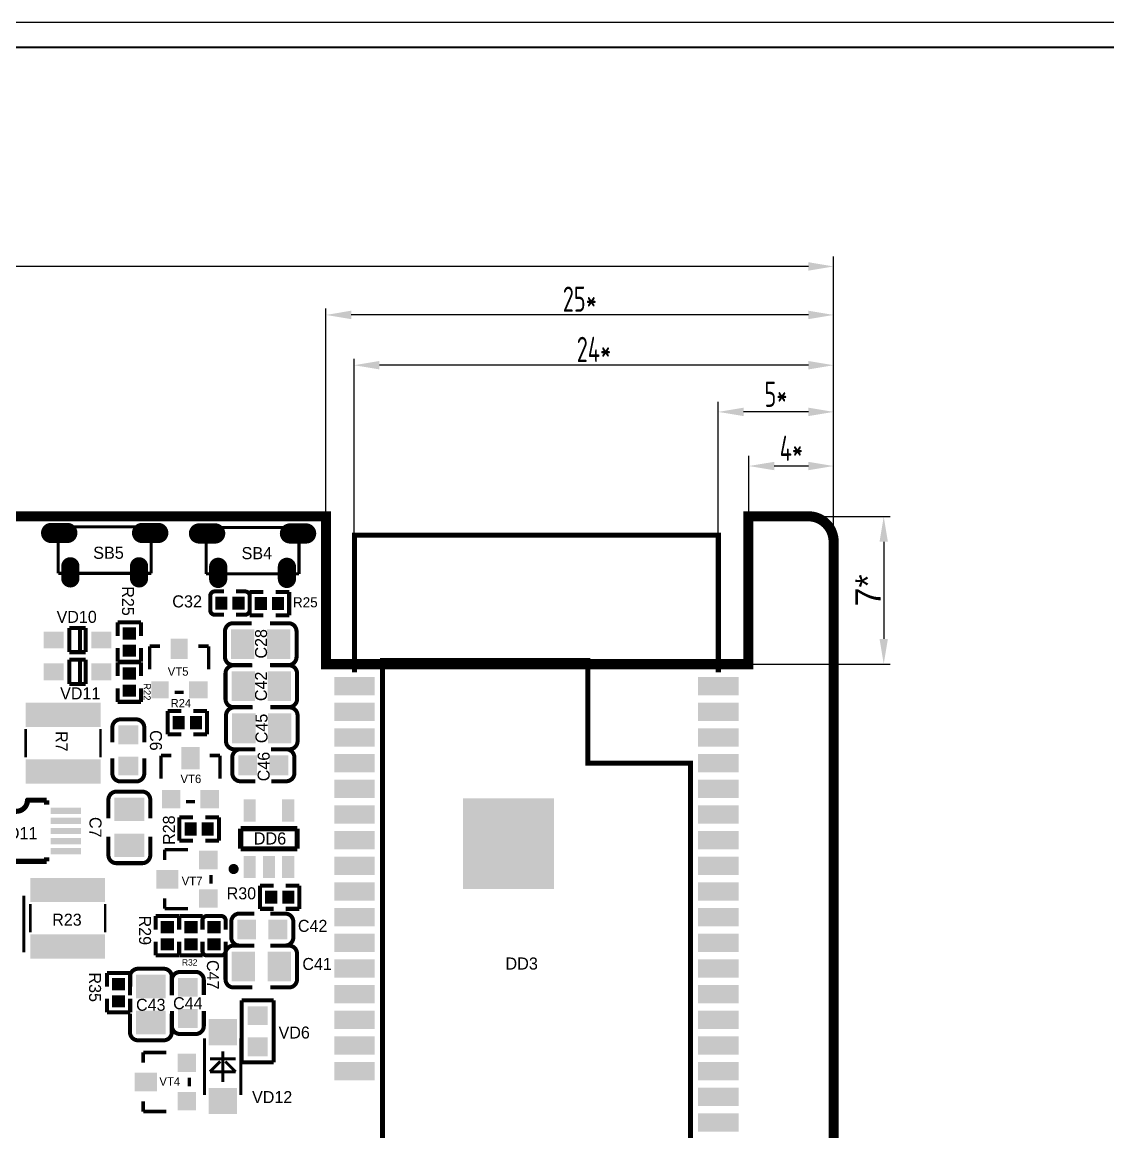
# Model space of a CAD drawing. Extents: x 882 to 2872, y 74 to 1007.
# Drawn here: x 2155.3 to 2370.2, y 448 to 667.6 of the extents above; entities that cross this region are included whole.
import ezdxf

# ---------------------------------------------------------------- set-up
doc = ezdxf.new("R2010")
doc.units = 0
doc.header["$MEASUREMENT"] = 0
doc.layers.get('DEFPOINTS').update_dxf_attribs({"linetype": 'CONTINUOUS'})
for name, color, linetype, lineweight in [('BOTTOMOVERLAY', 54, 'CONTINUOUS', 40), ('KeepOutLayer', 6, 'CONTINUOUS', 158), ('Основная', 7, 'CONTINUOUS', 40), ('тонкая', 7, 'CONTINUOUS', 20)]:
    doc.layers.add(name, color=color, linetype=linetype, lineweight=lineweight)
doc.layers.add('BOTTOMPASTE', color=16, linetype='CONTINUOUS')
doc.layers.add('KONTUR', color=7, linetype='CONTINUOUS')
doc.styles.add('ЕСКД', font='eskd15.shx', dxfattribs={"width": 0.8})
doc.dimstyles.get("Standard").update_dxf_attribs({"dimtxt": 3, "dimasz": 3, "dimexe": 2.5, "dimexo": 2.5, "dimgap": 1.5, "dimtad": 0, "dimtih": 1, "dimtoh": 1, "dimdec": 4, "dimzin": 0, "dimdsep": 46, "dimtxsty": 'Standard', "dimcen": -3, "dimdle": 1.25, "dimadec": 0, "dimazin": 0, "dimtfac": 0.75, "dimtdec": 4, "dimtofl": 0, "dimtmove": 0, "dimatfit": 3, "dimfxl": 1, "dimtvp": 1.5, "dimtolj": 1, "dimtzin": 0, "dimarcsym": 0})
doc.dimstyles.new('ЕСКД', dxfattribs={"dimtxt": 3.5, "dimasz": 3, "dimexe": 2, "dimexo": 0, "dimgap": 1, "dimtad": 1, "dimtoh": 1, "dimtxsty": 'ЕСКД', "dimcen": 0, "dimazin": 2, "dimtfac": 1, "dimtmove": 0, "dimatfit": 3, "dimfxl": 1, "dimarcsym": 0})

# ---------------------------------------------------------------- blocks, each defined once
blk = doc.blocks.new('*D150')
at = {"layer": 'DEFPOINTS', "color": 0, "lineweight": 100, "transparency": 16777216}
for p in [(1859.75, 619.23), (1859.75, 564.98), (2315.93, 564.49)]:
    blk.add_point(p, dxfattribs=at)
at = {"layer": 'тонкая', "color": 0, "lineweight": -2, "transparency": 16777216}
for p, q in [((1859.75, 564.98), (1859.75, 621.23)), ((2315.93, 564.49), (2315.93, 621.23)), ((2310.93, 619.23), (1864.75, 619.23))]:
    blk.add_line(p, q, dxfattribs=at)
at = {"layer": 'тонкая', "color": 0, "lineweight": 100, "transparency": 16777216}
for points in [[(1864.75, 620.07), (1864.75, 618.4), (1859.75, 619.23)], [(2310.93, 620.07), (2310.93, 618.4), (2315.93, 619.23)]]:
    blk.add_solid(points, dxfattribs=at)
at = {"layer": 'тонкая', "color": 0, "lineweight": 9, "transparency": 16777216, "insert": (2095.47, 622.73), "char_height": 3.5, "width": 6.1333, "attachment_point": 5, "style": 'ЕСКД'}
blk.add_mtext('{\\H1.42857x;114*}', dxfattribs=at)
blk = doc.blocks.new('*D152')
at = {"layer": 'DEFPOINTS', "color": 0, "lineweight": 100, "transparency": 16777216}
for p in [(2299.16, 579.73), (2299.16, 564.83), (2315.93, 564.78)]:
    blk.add_point(p, dxfattribs=at)
at = {"layer": 'тонкая', "color": 0, "lineweight": -2, "transparency": 16777216}
for p, q in [((2299.16, 564.83), (2299.16, 581.73)), ((2315.93, 564.78), (2315.93, 581.73)), ((2310.93, 579.73), (2304.16, 579.73))]:
    blk.add_line(p, q, dxfattribs=at)
at = {"layer": 'тонкая', "color": 0, "lineweight": 100, "transparency": 16777216}
for points in [[(2304.16, 580.56), (2304.16, 578.9), (2299.16, 579.73)], [(2310.93, 580.56), (2310.93, 578.9), (2315.93, 579.73)]]:
    blk.add_solid(points, dxfattribs=at)
at = {"layer": 'тонкая', "color": 0, "transparency": 16777216, "insert": (2307.55, 583.23), "char_height": 3.5, "attachment_point": 5, "style": 'ЕСКД'}
blk.add_mtext('{\\H1.42857x;4*}', dxfattribs=at)
blk = doc.blocks.new('*D153')
at = {"layer": 'DEFPOINTS', "color": 0, "lineweight": 100, "transparency": 16777216}
for p in [(2293.1, 590.44), (2293.1, 564.38), (2315.93, 564.49)]:
    blk.add_point(p, dxfattribs=at)
at = {"layer": 'тонкая', "color": 0, "lineweight": -2, "transparency": 16777216}
for p, q in [((2293.1, 564.38), (2293.1, 592.44)), ((2315.93, 564.49), (2315.93, 592.44)), ((2310.93, 590.44), (2298.1, 590.44))]:
    blk.add_line(p, q, dxfattribs=at)
at = {"layer": 'тонкая', "color": 0, "lineweight": 100, "transparency": 16777216}
for points in [[(2298.1, 591.28), (2298.1, 589.61), (2293.1, 590.44)], [(2310.93, 591.28), (2310.93, 589.61), (2315.93, 590.44)]]:
    blk.add_solid(points, dxfattribs=at)
at = {"layer": 'тонкая', "color": 0, "transparency": 16777216, "insert": (2304.51, 593.94), "char_height": 3.5, "attachment_point": 5, "style": 'ЕСКД'}
blk.add_mtext('{\\H1.42857x;5*}', dxfattribs=at)
blk = doc.blocks.new('*D154')
at = {"layer": 'DEFPOINTS', "color": 0, "lineweight": 100, "transparency": 16777216}
for p in [(2221.03, 599.68), (2221.03, 564.78), (2315.93, 564.78)]:
    blk.add_point(p, dxfattribs=at)
at = {"layer": 'тонкая', "color": 0, "lineweight": -2, "transparency": 16777216}
for p, q in [((2221.03, 565.4), (2221.03, 600.93)), ((2310.93, 599.68), (2226.03, 599.68)), ((2315.93, 565.4), (2315.93, 600.93))]:
    blk.add_line(p, q, dxfattribs=at)
at = {"layer": 'тонкая', "color": 0, "lineweight": 100, "transparency": 16777216}
for points in [[(2226.03, 600.52), (2226.03, 598.85), (2221.03, 599.68)], [(2310.93, 600.52), (2310.93, 598.85), (2315.93, 599.68)]]:
    blk.add_solid(points, dxfattribs=at)
at = {"layer": 'тонкая', "color": 0, "transparency": 16777216, "insert": (2268.48, 602.81), "char_height": 2.5, "attachment_point": 5, "style": 'ЕСКД'}
blk.add_mtext('\\A1;{\\H2x;24*}', dxfattribs=at)
blk = doc.blocks.new('*D155')
at = {"layer": 'DEFPOINTS', "color": 0, "lineweight": 100, "transparency": 16777216}
for p in [(2215.44, 609.63), (2215.44, 564.78), (2315.93, 564.78)]:
    blk.add_point(p, dxfattribs=at)
at = {"layer": 'тонкая', "color": 0, "lineweight": -2, "transparency": 16777216}
for p, q in [((2215.44, 565.4), (2215.44, 610.88)), ((2315.93, 565.4), (2315.93, 610.88)), ((2310.93, 609.63), (2220.44, 609.63))]:
    blk.add_line(p, q, dxfattribs=at)
at = {"layer": 'тонкая', "color": 0, "lineweight": 100, "transparency": 16777216}
for points in [[(2220.44, 610.47), (2220.44, 608.8), (2215.44, 609.63)], [(2310.93, 610.47), (2310.93, 608.8), (2315.93, 609.63)]]:
    blk.add_solid(points, dxfattribs=at)
at = {"layer": 'тонкая', "color": 0, "transparency": 16777216, "insert": (2265.68, 612.76), "char_height": 2.5, "attachment_point": 5, "style": 'ЕСКД'}
blk.add_mtext('\\A1;{\\H2x;25*}', dxfattribs=at)
blk = doc.blocks.new('*D156')
at = {"layer": 'DEFPOINTS', "color": 0, "lineweight": 100, "transparency": 16777216}
for p in [(2299.06, 569.73), (2299.06, 540.53), (2325.84, 540.53)]:
    blk.add_point(p, dxfattribs=at)
at = {"layer": 'тонкая', "color": 0, "lineweight": -2, "transparency": 16777216}
for p, q in [((2299.69, 569.73), (2327.09, 569.73)), ((2325.84, 564.73), (2325.84, 545.53)), ((2299.69, 540.53), (2327.09, 540.53))]:
    blk.add_line(p, q, dxfattribs=at)
at = {"layer": 'тонкая', "color": 0, "lineweight": 100, "transparency": 16777216}
for points in [[(2325.01, 564.73), (2326.67, 564.73), (2325.84, 569.73)], [(2325.01, 545.53), (2326.67, 545.53), (2325.84, 540.53)]]:
    blk.add_solid(points, dxfattribs=at)
at = {"layer": 'тонкая', "color": 0, "transparency": 16777216, "insert": (2322.72, 555.13), "char_height": 2.5, "attachment_point": 5, "rotation": 90}
blk.add_mtext('\\A1;{\\H2x;7*}', dxfattribs=at)

msp = doc.modelspace()

# ---------------------------------------------------------------- linework, layer by layer
at = {"layer": 'BOTTOMOVERLAY'}
for points, const_width in [([(2180.85623, 567.68665), (2162.45639, 567.68669)], 0.60959), ([(2162.45642, 558.48675), (2162.45639, 567.68669)], 0.60959), ([(2180.85621, 558.48674), (2180.85623, 567.68665)], 0.60959), ([(2210.11754, 567.58664), (2191.7177, 567.58668)], 0.60959), ([(2191.71773, 558.38674), (2191.7177, 567.58668)], 0.60959), ([(2210.11752, 558.38674), (2210.11754, 567.58664)], 0.60959), ([(2220.60091, 566.02822), (2293.60282, 566.02822)], 1.01599), ([(2221.1022, 538.87315), (2221.1022, 566.02822)], 1.01599), ([(2293.10154, 538.87315), (2293.10154, 566.02822)], 1.01599), ([(2180.85621, 558.48674), (2162.45642, 558.48675)], 0.60959), ([(2210.11752, 558.38674), (2191.71773, 558.38674)], 0.60959), ([(2192.54733, 551.18764), (2192.54733, 554.02759)], 0.79999), ([(2193.4473, 554.90758), (2195.24729, 554.90758)], 0.79999), ([(2197.64725, 554.90757), (2199.44724, 554.90757)], 0.79999), ([(2200.34723, 551.18761), (2200.34723, 554.02757)], 0.79999), ([(2200.37044, 550.20601), (2200.37044, 554.80597)], 0.79999), ([(2200.37044, 554.80597), (2203.07041, 554.80597)], 0.79999), ([(2205.47038, 554.80597), (2208.17036, 554.80597)], 0.79999), ([(2208.17036, 550.20601), (2208.17036, 554.80597)], 0.79999), ([(2174.23391, 548.78604), (2178.83386, 548.78604)], 0.79999), ([(2174.23391, 546.08606), (2174.23391, 548.78604)], 0.79999), ([(2178.83386, 546.08606), (2178.83386, 548.78604)], 0.79999), ([(2193.44731, 550.30763), (2195.2473, 550.30763)], 0.79999), ([(2197.06326, 548.61966), (2200.74323, 548.61966)], 0.79999), ([(2197.64726, 550.30763), (2199.44725, 550.30763)], 0.79999), ([(2200.37044, 550.20601), (2203.07041, 550.20601)], 0.79999), ([(2204.34321, 548.61966), (2208.02318, 548.61966)], 0.79999), ([(2205.47038, 550.20601), (2208.17036, 550.20601)], 0.79999), ([(2167.87237, 547.69243), (2164.67239, 547.69247)], 0.79999), ([(2164.67241, 542.8925), (2164.67239, 547.69247)], 0.79999), ([(2166.79235, 542.8925), (2166.79237, 547.69245)], 0.79999), ([(2167.87238, 542.8925), (2167.87237, 547.69243)], 0.79999), ([(2195.46329, 541.93971), (2195.46329, 547.01966)], 0.79999), ([(2209.62315, 541.93971), (2209.62315, 547.01966)], 0.79999), ([(2164.67241, 542.8925), (2167.87238, 542.8925)], 0.79999), ([(2174.23391, 540.98612), (2174.23391, 543.6861)], 0.79999), ([(2178.83386, 540.98612), (2178.83386, 543.6861)], 0.79999), ([(2180.55699, 539.50133), (2180.55699, 544.07329)], 0.67999), ([(2180.55699, 544.07329), (2182.58897, 544.07329)], 0.67999), ([(2190.20889, 544.07329), (2192.24087, 544.07329)], 0.67999), ([(2192.24087, 539.50133), (2192.24087, 544.07329)], 0.67999), ([(2164.67241, 536.59336), (2164.67239, 541.39333)], 0.79999), ([(2167.87237, 541.39329), (2164.67239, 541.39333)], 0.79999), ([(2166.79235, 536.59337), (2166.79237, 541.39331)], 0.79999), ([(2167.87238, 536.59336), (2167.87237, 541.39329)], 0.79999), ([(2174.23389, 540.86132), (2178.83384, 540.86132)], 0.79999), ([(2174.23389, 538.16134), (2174.23389, 540.86132)], 0.79999), ([(2174.23391, 540.98612), (2178.83386, 540.98612)], 0.79999), ([(2178.83384, 538.16134), (2178.83384, 540.86132)], 0.79999), ([(2197.06328, 540.33973), (2200.74325, 540.33973)], 0.79999), ([(2197.16486, 540.28854), (2200.84482, 540.28854)], 0.79999), ([(2204.34321, 540.33973), (2208.02317, 540.33973)], 0.79999), ([(2204.44481, 540.28854), (2208.12478, 540.28854)], 0.79999), ([(2226.62217, 444.20319), (2226.62217, 541.73292)], 1.01599), ([(2226.62217, 541.22852), (2267.26177, 541.22852)], 1.01599), ([(2267.26177, 520.40111), (2267.26177, 541.73641)], 1.01599), ([(2195.56489, 533.60859), (2195.56489, 538.68854)], 0.79999), ([(2209.72475, 533.60859), (2209.72475, 538.68854)], 0.79999), ([(2164.67241, 536.59336), (2167.87238, 536.59336)], 0.79999), ([(2174.23389, 533.0614), (2174.23389, 535.76137)], 0.79999), ([(2178.83384, 533.0614), (2178.83384, 535.76137)], 0.79999), ([(2185.53534, 534.92938), (2187.26252, 534.92938)], 0.67999), ([(2174.23389, 533.0614), (2178.83384, 533.0614)], 0.79999), ([(2184.1146, 526.63505), (2184.1146, 531.23501)], 0.79999), ([(2184.1146, 531.23501), (2186.81458, 531.23501)], 0.79999), ([(2189.21454, 531.23501), (2191.91452, 531.23501)], 0.79999), ([(2191.91452, 526.63505), (2191.91452, 531.23501)], 0.79999), ([(2197.16488, 532.00861), (2200.84484, 532.00861)], 0.79999), ([(2197.26646, 531.9574), (2200.94642, 531.9574)], 0.79999), ([(2204.4448, 532.00861), (2208.12477, 532.00861)], 0.79999), ([(2204.54638, 531.9574), (2208.22635, 531.9574)], 0.79999), ([(2174.7707, 529.58864), (2177.89066, 529.58864)], 0.79999), ([(2195.66648, 525.27748), (2195.66648, 530.35742)], 0.79999), ([(2209.82634, 525.27748), (2209.82634, 530.35742)], 0.79999), ([(2156.02815, 522.07101), (2156.02815, 527.67115)], 0.50799), ([(2170.82808, 522.07101), (2170.82808, 527.67115)], 0.50799), ([(2173.17071, 525.04869), (2173.17071, 527.98866)], 0.79999), ([(2179.49066, 525.04871), (2179.49066, 527.98868)], 0.79999), ([(2184.1146, 526.63505), (2186.81458, 526.63505)], 0.79999), ([(2189.21454, 526.63505), (2191.91452, 526.63505)], 0.79999), ([(2182.79217, 522.4327), (2184.82415, 522.4327)], 0.67999), ([(2182.79217, 517.86075), (2182.79217, 522.4327)], 0.67999), ([(2192.44407, 522.4327), (2194.47605, 522.4327)], 0.67999), ([(2194.47605, 517.86075), (2194.47605, 522.4327)], 0.67999), ([(2197.26645, 523.67748), (2200.94642, 523.67748)], 0.79999), ([(2198.51123, 523.6623), (2201.4512, 523.6623)], 0.79999), ([(2204.5464, 523.67748), (2208.22637, 523.67748)], 0.79999), ([(2204.65118, 523.6623), (2207.59115, 523.6623)], 0.79999), ([(2173.17071, 518.90876), (2173.17071, 521.84872)], 0.79999), ([(2179.49065, 518.90876), (2179.49065, 521.84872)], 0.79999), ([(2196.91126, 518.94234), (2196.91126, 522.0623)], 0.79999), ([(2209.19113, 518.94234), (2209.19113, 522.0623)], 0.79999), ([(2267.26177, 520.90872), (2287.58157, 520.90872)], 1.01599), ([(2287.58157, 444.70948), (2287.58157, 521.4156)], 1.01599), ([(2174.7707, 517.30877), (2177.89066, 517.30877)], 0.79999), ([(2198.51124, 517.34235), (2201.45121, 517.34235)], 0.79999), ([(2204.65118, 517.34235), (2207.59115, 517.34235)], 0.79999), ([(2156.36648, 513.59359), (2160.18203, 513.59359)], 1.01599), ([(2160.18203, 512.69891), (2160.18203, 513.59359)], 1.01599), ([(2172.39392, 510.00882), (2172.39392, 513.68878)], 0.79999), ([(2173.9939, 515.28877), (2179.07385, 515.28877)], 0.79999), ([(2180.67385, 510.00884), (2180.67385, 513.6888)], 0.79999), ([(2187.77052, 513.2888), (2189.4977, 513.2888)], 0.67999), ([(2186.45138, 505.60405), (2186.45138, 510.20402)], 0.79999), ([(2186.45138, 510.20402), (2189.15135, 510.20402)], 0.79999), ([(2191.55132, 510.20402), (2194.25129, 510.20402)], 0.79999), ([(2194.25129, 505.60405), (2194.25129, 510.20402)], 0.79999), ([(2198.56887, 503.97368), (2198.56887, 507.97363)], 1.01599), ([(2198.56887, 507.97363), (2209.76875, 507.97363)], 1.01599), ([(2209.76875, 503.97368), (2209.76875, 507.97363)], 1.01599), ([(2172.39392, 502.72889), (2172.39392, 506.40886)], 0.79999), ([(2180.67385, 502.72888), (2180.67385, 506.40885)], 0.79999), ([(2186.45138, 505.60405), (2189.15135, 505.60405)], 0.79999), ([(2191.55132, 505.60405), (2194.25129, 505.60405)], 0.79999), ([(2183.54421, 501.76727), (2183.54421, 503.79925)], 0.67999), ([(2183.54421, 503.79925), (2188.11616, 503.79925)], 0.67999), ([(2198.56887, 503.97368), (2209.76875, 503.97368)], 1.01599), ([(2148.18217, 501.49773), (2160.18203, 501.49773)], 1.01599), ([(2160.18203, 501.49773), (2160.18203, 502.29639)], 1.01599), ([(2173.9939, 501.12891), (2179.07385, 501.12891)], 0.79999), ([(2192.68811, 497.09371), (2192.68811, 498.8209)], 0.67999), ([(2202.40242, 492.0914), (2202.40242, 496.69135)], 0.79999), ([(2202.40242, 496.69135), (2205.10239, 496.69135)], 0.79999), ([(2207.50236, 496.69135), (2210.20233, 496.69135)], 0.79999), ([(2210.20233, 492.0914), (2210.20233, 496.69135)], 0.79999), ([(2155.64849, 483.50829), (2155.64849, 494.70818)], 0.59999), ([(2183.54421, 492.11536), (2183.54421, 494.14734)], 0.67999), ([(2156.94153, 487.42576), (2156.94153, 493.02589)], 0.50799), ([(2171.74145, 487.42576), (2171.74145, 493.02589)], 0.50799), ([(2183.54421, 492.11536), (2188.11616, 492.11536)], 0.67999), ([(2202.40242, 492.0914), (2205.10239, 492.0914)], 0.79999), ([(2207.50236, 492.0914), (2210.20233, 492.0914)], 0.79999), ([(2181.75221, 490.67142), (2186.35217, 490.67142)], 0.79999), ([(2181.75221, 487.97144), (2181.75221, 490.67142)], 0.79999), ([(2186.35217, 487.97144), (2186.35217, 490.67142)], 0.79999), ([(2186.42576, 490.67143), (2191.02572, 490.67143)], 0.79999), ([(2186.42576, 487.97146), (2186.42576, 490.67143)], 0.79999), ([(2190.99774, 487.97144), (2190.99774, 489.77142)], 0.79999), ([(2191.02572, 487.97146), (2191.02572, 490.67143)], 0.79999), ([(2191.87773, 490.67141), (2194.7177, 490.67141)], 0.79999), ([(2195.59769, 487.97144), (2195.59769, 489.77143)], 0.79999), ([(2196.70809, 486.43067), (2196.70809, 489.55063)], 0.79999), ([(2198.30807, 491.15062), (2201.24804, 491.15062)], 0.79999), ([(2204.44801, 491.15062), (2207.38798, 491.15062)], 0.79999), ([(2208.98796, 486.43067), (2208.98796, 489.55063)], 0.79999), ([(2181.75221, 482.8715), (2181.75221, 485.57148)], 0.79999), ([(2186.35217, 482.8715), (2186.35217, 485.57148)], 0.79999), ([(2186.42576, 482.87151), (2186.42576, 485.57148)], 0.79999), ([(2190.99773, 483.77149), (2190.99773, 485.57148)], 0.79999), ([(2191.02572, 482.87151), (2191.02572, 485.57148)], 0.79999), ([(2195.59768, 483.77149), (2195.59768, 485.57148)], 0.79999), ([(2181.75221, 482.8715), (2186.35217, 482.8715)], 0.79999), ([(2186.42576, 482.87151), (2191.02572, 482.87151)], 0.79999), ([(2191.87772, 482.87151), (2194.71769, 482.87151)], 0.79999), ([(2195.56489, 478.13555), (2195.56489, 483.2155)], 0.79999), ([(2197.16486, 484.8155), (2200.84482, 484.8155)], 0.79999), ([(2198.30807, 484.83068), (2201.24804, 484.83068)], 0.79999), ([(2204.44481, 484.8155), (2208.12478, 484.8155)], 0.79999), ([(2204.44802, 484.83066), (2207.388, 484.83066)], 0.79999), ([(2209.72475, 478.13555), (2209.72475, 483.2155)], 0.79999), ([(2172.10033, 479.39393), (2176.70029, 479.39393)], 0.79999), ([(2172.10033, 476.69396), (2172.10033, 479.39393)], 0.79999), ([(2176.66106, 474.95719), (2176.66106, 478.63716)], 0.79999), ([(2176.70029, 476.69396), (2176.70029, 479.39393)], 0.79999), ([(2178.26106, 480.23713), (2183.34101, 480.23713)], 0.79999), ([(2184.94099, 474.95719), (2184.94099, 478.63715)], 0.79999), ([(2186.55618, 479.60194), (2189.67614, 479.60194)], 0.79999), ([(2184.95619, 475.06199), (2184.95619, 478.00196)], 0.79999), ([(2191.27614, 475.06201), (2191.27614, 478.00198)], 0.79999), ([(2197.16488, 476.53557), (2200.84484, 476.53557)], 0.79999), ([(2204.4448, 476.53557), (2208.12477, 476.53557)], 0.79999), ([(2172.10033, 471.59402), (2172.10033, 474.29399)], 0.79999), ([(2176.70029, 471.59402), (2176.70029, 474.29399)], 0.79999), ([(2198.77364, 474.01398), (2205.09358, 474.01398)], 0.79999), ([(2198.77365, 461.73411), (2198.77364, 474.01398)], 0.79999), ([(2205.09358, 461.73411), (2205.09358, 474.01398)], 0.79999), ([(2184.95619, 468.92205), (2184.95619, 471.86202)], 0.79999), ([(2191.27613, 468.92205), (2191.27613, 471.86202)], 0.79999), ([(2172.10033, 471.59402), (2176.70029, 471.59402)], 0.79999), ([(2176.66106, 467.67724), (2176.66106, 471.35721)], 0.79999), ([(2184.94099, 467.67726), (2184.94099, 471.35723)], 0.79999), ([(2178.26106, 466.07727), (2183.34101, 466.07727)], 0.79999), ([(2186.55618, 467.32207), (2189.67614, 467.32207)], 0.79999), ([(2191.42492, 455.26378), (2191.42492, 466.46366)], 0.59999), ([(2198.62486, 455.26378), (2198.62486, 466.46366)], 0.59999), ([(2179.27705, 461.63567), (2179.27705, 463.66765)], 0.67999), ([(2179.27705, 463.66765), (2183.849, 463.66765)], 0.67999), ([(2195.02489, 457.81575), (2195.02489, 463.91169)], 0.59999), ([(2192.48492, 462.3877), (2197.56487, 462.3877)], 0.59999), ([(2192.48492, 459.84773), (2194.5169, 461.87971)], 0.59999), ([(2197.56487, 459.84773), (2195.53289, 461.87971)], 0.59999), ([(2198.77365, 461.73411), (2205.09358, 461.73411)], 0.79999), ([(2188.42096, 456.96211), (2188.42096, 458.6893)], 0.67999), ([(2192.48492, 459.84773), (2196.04088, 459.84773)], 0.59999), ([(2196.04088, 459.84773), (2197.56487, 459.84773)], 0.59999), ([(2179.27705, 451.98376), (2179.27705, 454.01574)], 0.67999), ([(2179.27705, 451.98376), (2183.849, 451.98376)], 0.67999)]:
    msp.add_lwpolyline(points, dxfattribs=dict(at, const_width=const_width))
for points, const_width in [([(2193.4273, 554.90758, 0.414214), (2192.54731, 554.02759)], 0.79999), ([(2200.34723, 554.02758, 0.414214), (2199.46723, 554.90757)], 0.79999), ([(2192.54731, 551.18764, 0.414214), (2193.4273, 550.30765)], 0.79999), ([(2199.46723, 550.30761, 0.414214), (2200.34723, 551.1876)], 0.79999), ([(2197.06326, 548.61966, 0.414214), (2195.46328, 547.01968)], 0.79999), ([(2209.62316, 547.01967, 0.414213), (2208.02318, 548.61966)], 0.79999), ([(2195.46329, 541.9397, 0.414213), (2197.06328, 540.33972)], 0.79999), ([(2197.16486, 540.28854, 0.414214), (2195.56488, 538.68856)], 0.79999), ([(2208.02317, 540.33973, 0.414214), (2209.62315, 541.93971)], 0.79999), ([(2209.72476, 538.68855, 0.414213), (2208.12478, 540.28854)], 0.79999), ([(2195.56489, 533.60858, 0.414213), (2197.16488, 532.0086)], 0.79999), ([(2208.12477, 532.00861, 0.414214), (2209.72475, 533.60859)], 0.79999), ([(2197.26646, 531.9574, 0.414214), (2195.66648, 530.35742)], 0.79999), ([(2209.82634, 530.35744, 0.414213), (2208.22635, 531.95742)], 0.79999), ([(2174.7707, 529.58864, 0.414213), (2173.17071, 527.98866)], 0.79999), ([(2179.49066, 527.98868, 0.414213), (2177.89067, 529.58866)], 0.79999), ([(2195.66647, 525.27746, 0.414213), (2197.26645, 523.67748)], 0.79999), ([(2208.22637, 523.67748, 0.414214), (2209.82635, 525.27746)], 0.79999), ([(2198.51123, 523.6623, 0.414213), (2196.91125, 522.06232)], 0.79999), ([(2209.19113, 522.0623, 0.414213), (2207.59115, 523.6623)], 0.79999), ([(2173.17069, 518.90876, 0.414213), (2174.77069, 517.30877)], 0.79999), ([(2177.89066, 517.30877, 0.414213), (2179.49065, 518.90876)], 0.79999), ([(2196.91126, 518.94234, 0.414213), (2198.51124, 517.34235)], 0.79999), ([(2207.59115, 517.34234, 0.414213), (2209.19113, 518.94233)], 0.79999), ([(2151.99772, 513.49199, 0.980461), (2156.36648, 513.59359)], 1.01599), ([(2173.99389, 515.28877, 0.414213), (2172.39391, 513.68878)], 0.79999), ([(2180.67385, 513.6888, 0.414214), (2179.07387, 515.28878)], 0.79999), ([(2172.39392, 502.72889, 0.414214), (2173.9939, 501.12891)], 0.79999), ([(2179.07386, 501.1289, 0.414213), (2180.67385, 502.72888)], 0.79999), ([(2191.87773, 490.67143, 0.414214), (2190.99774, 489.79144)], 0.79999), ([(2195.59769, 489.79144, 0.414214), (2194.7177, 490.67143)], 0.79999), ([(2198.30807, 491.15063, 0.414213), (2196.70809, 489.55064)], 0.79999), ([(2208.98796, 489.55063, 0.414213), (2207.38798, 491.15062)], 0.79999), ([(2196.70809, 486.43067, 0.414213), (2198.30807, 484.83068)], 0.79999), ([(2207.388, 484.83066, 0.414213), (2208.98798, 486.43066)], 0.79999), ([(2190.99773, 483.7515, 0.414214), (2191.87772, 482.87151)], 0.79999), ([(2194.71769, 482.87151, 0.414214), (2195.59768, 483.7515)], 0.79999), ([(2197.16486, 484.8155, 0.414214), (2195.56488, 483.21552)], 0.79999), ([(2209.72476, 483.21551, 0.414213), (2208.12478, 484.8155)], 0.79999), ([(2178.26105, 480.23714, 0.414213), (2176.66106, 478.63716)], 0.79999), ([(2184.94099, 478.63715, 0.414214), (2183.34101, 480.23713)], 0.79999), ([(2186.55618, 479.60194, 0.414213), (2184.95619, 478.00196)], 0.79999), ([(2191.27614, 478.00198, 0.414213), (2189.67615, 479.60196)], 0.79999), ([(2195.56489, 478.13553, 0.414213), (2197.16488, 476.53555)], 0.79999), ([(2208.12477, 476.53557, 0.414214), (2209.72475, 478.13555)], 0.79999), ([(2176.66106, 467.67724, 0.414214), (2178.26104, 466.07726)], 0.79999), ([(2183.34102, 466.07727, 0.414213), (2184.941, 467.67726)], 0.79999), ([(2184.95618, 468.92205, 0.414213), (2186.55617, 467.32207)], 0.79999), ([(2189.67614, 467.32207, 0.414213), (2191.27613, 468.92205)], 0.79999)]:
    msp.add_lwpolyline(points, format="xyb", dxfattribs=dict(at, const_width=const_width))
for points, const_width in [([(2192.54731, 553.82759, -1), (2192.54731, 554.22759, -1)], 0.4), ([(2193.4273, 554.70758, -1), (2193.4273, 555.10758, -1)], 0.4), ([(2199.46723, 554.70757, -1), (2199.46723, 555.10757, -1)], 0.4), ([(2200.34723, 553.82758, -1), (2200.34723, 554.22758, -1)], 0.4), ([(2192.54731, 550.98764, -1), (2192.54731, 551.38763, -1)], 0.4), ([(2200.34723, 550.98761, -1), (2200.34723, 551.3876, -1)], 0.4), ([(2193.4273, 550.10765, -1), (2193.4273, 550.50764, -1)], 0.4), ([(2197.06326, 548.41966, -1), (2197.06326, 548.81966, -1)], 0.4), ([(2199.46723, 550.10762, -1), (2199.46723, 550.50761, -1)], 0.4), ([(2208.02318, 548.41966, -1), (2208.02318, 548.81966, -1)], 0.4), ([(2195.46328, 546.81968, -1), (2195.46328, 547.21968, -1)], 0.4), ([(2209.62316, 546.81967, -1), (2209.62316, 547.21966, -1)], 0.4), ([(2195.46329, 541.7397, -1), (2195.46329, 542.13969, -1)], 0.4), ([(2197.06328, 540.13972, -1), (2197.06328, 540.53971, -1)], 0.4), ([(2197.16486, 540.08854, -1), (2197.16486, 540.48854, -1)], 0.4), ([(2208.02317, 540.13973, -1), (2208.02317, 540.53973, -1)], 0.4), ([(2208.12478, 540.08854, -1), (2208.12478, 540.48854, -1)], 0.4), ([(2209.62315, 541.73971, -1), (2209.62315, 542.13971, -1)], 0.4), ([(2195.56488, 538.48856, -1), (2195.56488, 538.88856, -1)], 0.4), ([(2209.72476, 538.48856, -1), (2209.72476, 538.88855, -1)], 0.4), ([(2195.56489, 533.40859, -1), (2195.56489, 533.80858, -1)], 0.4), ([(2209.72475, 533.40859, -1), (2209.72475, 533.80859, -1)], 0.4), ([(2197.16488, 531.8086, -1), (2197.16488, 532.2086, -1)], 0.4), ([(2197.26646, 531.75741, -1), (2197.26646, 532.1574, -1)], 0.4), ([(2208.12477, 531.80861, -1), (2208.12477, 532.20861, -1)], 0.4), ([(2208.22635, 531.75742, -1), (2208.22635, 532.15741, -1)], 0.4), ([(2174.7707, 529.38865, -1), (2174.7707, 529.78864, -1)], 0.4), ([(2177.89067, 529.38866, -1), (2177.89067, 529.78865, -1)], 0.4), ([(2195.66648, 530.15743, -1), (2195.66648, 530.55742, -1)], 0.4), ([(2209.82634, 530.15744, -1), (2209.82634, 530.55743, -1)], 0.4), ([(2173.17071, 527.78867, -1), (2173.17071, 528.18866, -1)], 0.4), ([(2179.49066, 527.78868, -1), (2179.49066, 528.18867, -1)], 0.4), ([(2195.66647, 525.07747, -1), (2195.66647, 525.47746, -1)], 0.4), ([(2209.82635, 525.07746, -1), (2209.82635, 525.47745, -1)], 0.4), ([(2197.26645, 523.47748, -1), (2197.26645, 523.87747, -1)], 0.4), ([(2198.51123, 523.46231, -1), (2198.51123, 523.8623, -1)], 0.4), ([(2207.59115, 523.4623, -1), (2207.59115, 523.86229, -1)], 0.4), ([(2208.22637, 523.47748, -1), (2208.22637, 523.87747, -1)], 0.4), ([(2196.91125, 521.86232, -1), (2196.91125, 522.26231, -1)], 0.4), ([(2209.19113, 521.86231, -1), (2209.19113, 522.2623, -1)], 0.4), ([(2173.17069, 518.70876, -1), (2173.17069, 519.10875, -1)], 0.4), ([(2179.49065, 518.70876, -1), (2179.49065, 519.10875, -1)], 0.4), ([(2196.91126, 518.74234, -1), (2196.91126, 519.14234, -1)], 0.4), ([(2209.19113, 518.74233, -1), (2209.19113, 519.14233, -1)], 0.4), ([(2174.77069, 517.10877, -1), (2174.77069, 517.50877, -1)], 0.4), ([(2177.89066, 517.10877, -1), (2177.89066, 517.50877, -1)], 0.4), ([(2198.51124, 517.14235, -1), (2198.51124, 517.54235, -1)], 0.4), ([(2207.59115, 517.14234, -1), (2207.59115, 517.54234, -1)], 0.4), ([(2156.36648, 513.33959, -1), (2156.36648, 513.84759, -1)], 0.50799), ([(2172.39391, 513.48878, -1), (2172.39391, 513.88878, -1)], 0.4), ([(2173.99389, 515.08877, -1), (2173.99389, 515.48877, -1)], 0.4), ([(2179.07387, 515.08879, -1), (2179.07387, 515.48878, -1)], 0.4), ([(2180.67385, 513.4888, -1), (2180.67385, 513.8888, -1)], 0.4), ([(2172.39392, 502.52889, -1), (2172.39392, 502.92889, -1)], 0.4), ([(2180.67385, 502.52888, -1), (2180.67385, 502.92888, -1)], 0.4), ([(2173.9939, 500.92891, -1), (2173.9939, 501.32891, -1)], 0.4), ([(2179.07386, 500.9289, -1), (2179.07386, 501.3289, -1)], 0.4), ([(2197.16887, 500.47371, -1), (2197.16887, 499.47371, -1)], 0.99999), ([(2197.16887, 500.22371, -1), (2197.16887, 500.7237, -1)], 0.49999), ([(2197.16887, 499.22372, -1), (2197.16887, 499.72371, -1)], 0.49999), ([(2190.99774, 489.59144, -1), (2190.99774, 489.99144, -1)], 0.4), ([(2191.87773, 490.47143, -1), (2191.87773, 490.87143, -1)], 0.4), ([(2194.7177, 490.47143, -1), (2194.7177, 490.87143, -1)], 0.4), ([(2195.59769, 489.59144, -1), (2195.59769, 489.99144, -1)], 0.4), ([(2196.70809, 489.35064, -1), (2196.70809, 489.75064, -1)], 0.4), ([(2198.30807, 490.95063, -1), (2198.30807, 491.35063, -1)], 0.4), ([(2207.38798, 490.95062, -1), (2207.38798, 491.35062, -1)], 0.4), ([(2208.98796, 489.35063, -1), (2208.98796, 489.75063, -1)], 0.4), ([(2196.70809, 486.23067, -1), (2196.70809, 486.63067, -1)], 0.4), ([(2208.98798, 486.23066, -1), (2208.98798, 486.63065, -1)], 0.4), ([(2190.99773, 483.5515, -1), (2190.99773, 483.9515, -1)], 0.4), ([(2191.87772, 482.67151, -1), (2191.87772, 483.07151, -1)], 0.4), ([(2194.71769, 482.67151, -1), (2194.71769, 483.07151, -1)], 0.4), ([(2195.56488, 483.01552, -1), (2195.56488, 483.41551, -1)], 0.4), ([(2195.59768, 483.5515, -1), (2195.59768, 483.9515, -1)], 0.4), ([(2197.16486, 484.6155, -1), (2197.16486, 485.01549, -1)], 0.4), ([(2198.30807, 484.63068, -1), (2198.30807, 485.03067, -1)], 0.4), ([(2207.388, 484.63067, -1), (2207.388, 485.03066, -1)], 0.4), ([(2208.12478, 484.6155, -1), (2208.12478, 485.01549, -1)], 0.4), ([(2209.72476, 483.01551, -1), (2209.72476, 483.4155, -1)], 0.4), ([(2176.66106, 478.43716, -1), (2176.66106, 478.83716, -1)], 0.4), ([(2178.26105, 480.03714, -1), (2178.26105, 480.43714, -1)], 0.4), ([(2183.34101, 480.03714, -1), (2183.34101, 480.43713, -1)], 0.4), ([(2184.94099, 478.43715, -1), (2184.94099, 478.83715, -1)], 0.4), ([(2186.55618, 479.40195, -1), (2186.55618, 479.80194, -1)], 0.4), ([(2189.67615, 479.40196, -1), (2189.67615, 479.80195, -1)], 0.4), ([(2184.95619, 477.80197, -1), (2184.95619, 478.20196, -1)], 0.4), ([(2191.27614, 477.80198, -1), (2191.27614, 478.20197, -1)], 0.4), ([(2195.56489, 477.93554, -1), (2195.56489, 478.33553, -1)], 0.4), ([(2197.16488, 476.33556, -1), (2197.16488, 476.73555, -1)], 0.4), ([(2208.12477, 476.33557, -1), (2208.12477, 476.73556, -1)], 0.4), ([(2209.72475, 477.93555, -1), (2209.72475, 478.33554, -1)], 0.4), ([(2176.66106, 467.47725, -1), (2176.66106, 467.87724, -1)], 0.4), ([(2184.941, 467.47727, -1), (2184.941, 467.87726, -1)], 0.4), ([(2184.95618, 468.72206, -1), (2184.95618, 469.12205, -1)], 0.4), ([(2191.27613, 468.72206, -1), (2191.27613, 469.12205, -1)], 0.4), ([(2178.26104, 465.87727, -1), (2178.26104, 466.27726, -1)], 0.4), ([(2183.34102, 465.87727, -1), (2183.34102, 466.27727, -1)], 0.4), ([(2186.55617, 467.12207, -1), (2186.55617, 467.52207, -1)], 0.4), ([(2189.67614, 467.12207, -1), (2189.67614, 467.52207, -1)], 0.4)]:
    msp.add_lwpolyline(points, format="xyb", close=True, dxfattribs=dict(at, const_width=const_width))
at = {"layer": 'BOTTOMPASTE'}
for points, const_width in [([(2161.05638, 566.48662), (2164.25634, 566.48662)], 3.99996), ([(2179.05628, 566.48664), (2182.25625, 566.48664)], 3.99996), ([(2190.31769, 566.38662), (2193.51765, 566.38662)], 3.99996), ([(2208.31759, 566.38664), (2211.51755, 566.38664)], 3.99996), ([(2164.85639, 557.48672), (2164.85639, 559.88669)], 3.59997), ([(2178.45622, 557.48675), (2178.45622, 559.88672)], 3.59997), ([(2194.1177, 557.38672), (2194.1177, 559.78669)], 3.59997), ([(2207.71753, 557.38675), (2207.71753, 559.78672)], 3.59997)]:
    msp.add_lwpolyline(points, dxfattribs=dict(at, const_width=const_width))
for points, const_width in [([(2161.05638, 565.48663, -1), (2161.05638, 567.48661, -1)], 1.99998), ([(2164.25634, 565.48663, -1), (2164.25634, 567.48661, -1)], 1.99998), ([(2179.05628, 565.48665, -1), (2179.05628, 567.48663, -1)], 1.99998), ([(2182.25625, 565.48665, -1), (2182.25625, 567.48663, -1)], 1.99998), ([(2190.31769, 565.38663, -1), (2190.31769, 567.38661, -1)], 1.99998), ([(2193.51765, 565.38663, -1), (2193.51765, 567.38661, -1)], 1.99998), ([(2208.31759, 565.38665, -1), (2208.31759, 567.38663, -1)], 1.99998), ([(2211.51755, 565.38665, -1), (2211.51755, 567.38663, -1)], 1.99998), ([(2164.85639, 558.9867, -1), (2164.85639, 560.78668, -1)], 1.79998), ([(2178.45622, 558.98673, -1), (2178.45622, 560.78672, -1)], 1.79998), ([(2194.1177, 558.8867, -1), (2194.1177, 560.68668, -1)], 1.79998), ([(2207.71753, 558.88672, -1), (2207.71753, 560.68671, -1)], 1.79998), ([(2164.85639, 556.58673, -1), (2164.85639, 558.38672, -1)], 1.79998), ([(2178.45622, 556.58676, -1), (2178.45622, 558.38674, -1)], 1.79998), ([(2194.1177, 556.48672, -1), (2194.1177, 558.28671, -1)], 1.79998), ([(2207.71753, 556.48675, -1), (2207.71753, 558.28674, -1)], 1.79998)]:
    msp.add_lwpolyline(points, format="xyb", close=True, dxfattribs=dict(at, const_width=const_width))
for points in [[(2193.54731, 553.9076), (2195.94728, 553.9076), (2193.54731, 551.30762), (2195.94728, 551.30762)], [(2196.94728, 553.9076), (2199.34725, 553.9076), (2196.94728, 551.30762), (2199.34725, 551.30762)], [(2201.37044, 553.80599), (2203.77041, 553.80599), (2201.37044, 551.20601), (2203.77041, 551.20601)], [(2204.77041, 553.80599), (2207.17038, 553.80599), (2204.77041, 551.20601), (2207.17038, 551.20601)], [(2163.55241, 543.63248), (2159.55246, 543.63248), (2163.55241, 546.95245), (2159.55246, 546.95245)], [(2172.9923, 543.63248), (2168.99235, 543.63248), (2172.9923, 546.95245), (2168.99235, 546.95245)], [(2175.23388, 545.38609), (2175.23388, 547.78606), (2177.83387, 545.38609), (2177.83387, 547.78606)], [(2196.66329, 547.41965), (2201.30323, 547.41965), (2196.66329, 541.53971), (2201.30323, 541.53971)], [(2203.78322, 547.41965), (2208.42316, 547.41965), (2203.78322, 541.53971), (2208.42316, 541.53971)], [(2184.68899, 545.56527), (2188.08896, 545.56527), (2184.68899, 541.56532), (2188.08896, 541.56532)], [(2175.23388, 541.98612), (2175.23388, 544.38609), (2177.83387, 541.98612), (2177.83387, 544.38609)], [(2163.55241, 537.33334), (2159.55246, 537.33334), (2163.55241, 540.65331), (2159.55246, 540.65331)], [(2172.9923, 537.33334), (2168.99235, 537.33334), (2172.9923, 540.65331), (2168.99235, 540.65331)], [(2177.83387, 539.86132), (2177.83387, 537.46135), (2175.23388, 539.86132), (2175.23388, 537.46135)], [(2196.76489, 539.08854), (2201.40483, 539.08854), (2196.76489, 533.2086), (2201.40483, 533.2086)], [(2203.88482, 539.08854), (2208.52476, 539.08854), (2203.88482, 533.2086), (2208.52476, 533.2086)], [(2177.83387, 536.46135), (2177.83387, 534.06138), (2175.23388, 536.46135), (2175.23388, 534.06138)], [(2180.88899, 537.13736), (2184.28896, 537.13736), (2180.88899, 533.73739), (2184.28896, 533.73739)], [(2188.3602, 537.13736), (2192.01776, 537.13736), (2188.3602, 533.73739), (2192.01776, 533.73739)], [(2225.10225, 534.34854), (2217.10235, 534.34854), (2225.10225, 537.9486), (2217.10235, 537.9486)], [(2297.10139, 534.34854), (2289.10149, 534.34854), (2297.10139, 537.9486), (2289.10149, 537.9486)], [(2170.82752, 532.87119), (2170.82752, 528.07124), (2156.0277, 532.87119), (2156.0277, 528.07124)], [(2225.10225, 529.26859), (2217.10235, 529.26859), (2225.10225, 532.86865), (2217.10235, 532.86865)], [(2297.10139, 529.26859), (2289.10149, 529.26859), (2297.10139, 532.86865), (2289.10149, 532.86865)], [(2185.1146, 530.23503), (2187.51457, 530.23503), (2185.1146, 527.63505), (2187.51457, 527.63505)], [(2188.51457, 530.23503), (2190.91454, 530.23503), (2188.51457, 527.63505), (2190.91454, 527.63505)], [(2201.50641, 524.87748), (2196.86646, 524.87748), (2201.50641, 530.75742), (2196.86646, 530.75742)], [(2208.62634, 524.87748), (2203.9864, 524.87748), (2208.62634, 530.75742), (2203.9864, 530.75742)], [(2174.3707, 524.66869), (2174.3707, 528.38866), (2178.29065, 524.66869), (2178.29065, 528.38866)], [(2225.10225, 524.18864), (2217.10235, 524.18864), (2225.10225, 527.7887), (2217.10235, 527.7887)], [(2297.10139, 524.18864), (2289.10149, 524.18864), (2297.10139, 527.7887), (2289.10149, 527.7887)], [(2186.79537, 524.12468), (2190.45294, 524.12468), (2186.79537, 519.72473), (2190.45294, 519.72473)], [(2225.10225, 519.10869), (2217.10235, 519.10869), (2225.10225, 522.70875), (2217.10235, 522.70875)], [(2297.10139, 519.10869), (2289.10149, 519.10869), (2297.10139, 522.70875), (2289.10149, 522.70875)], [(2170.82752, 521.67193), (2170.82752, 516.87199), (2156.0277, 521.67193), (2156.0277, 516.87199)], [(2174.3707, 518.50875), (2174.3707, 522.22871), (2178.29065, 518.50875), (2178.29065, 522.22871)], [(2201.83121, 518.54235), (2198.11124, 518.54235), (2201.83121, 522.4623), (2198.11124, 522.4623)], [(2207.99116, 518.54235), (2204.27119, 518.54235), (2207.99116, 522.4623), (2204.27119, 522.4623)], [(2225.10225, 514.02874), (2217.10235, 514.02874), (2225.10225, 517.6288), (2217.10235, 517.6288)], [(2297.10139, 514.02874), (2289.10149, 514.02874), (2297.10139, 517.6288), (2289.10149, 517.6288)], [(2179.47385, 514.08878), (2179.47385, 509.44883), (2173.59391, 514.08878), (2173.59391, 509.44883)], [(2182.99537, 515.62557), (2186.65293, 515.62557), (2182.99537, 511.96801), (2186.65293, 511.96801)], [(2190.59538, 515.62557), (2194.25294, 515.62557), (2190.59538, 511.96801), (2194.25294, 511.96801)], [(2260.58191, 495.98926), (2242.58208, 495.98926), (2260.58191, 513.98909), (2242.58208, 513.98909)], [(2160.98639, 510.88801), (2160.98639, 512.1072), (2166.98642, 510.88801), (2166.98642, 512.1072)], [(2201.56883, 509.37363), (2199.16886, 509.37363), (2201.56883, 513.77357), (2199.16886, 513.77357)], [(2209.16875, 509.37363), (2206.76878, 509.37363), (2209.16875, 513.77357), (2206.76878, 513.77357)], [(2225.10225, 508.94879), (2217.10235, 508.94879), (2225.10225, 512.54885), (2217.10235, 512.54885)], [(2297.10139, 508.94879), (2289.10149, 508.94879), (2297.10139, 512.54885), (2289.10149, 512.54885)], [(2160.98639, 508.88753), (2160.98639, 510.10672), (2166.98642, 508.88753), (2166.98642, 510.10672)], [(2160.98639, 506.88806), (2160.98639, 508.10725), (2166.98642, 506.88806), (2166.98642, 508.10725)], [(2187.45137, 509.20404), (2189.85134, 509.20404), (2187.45137, 506.60406), (2189.85134, 506.60406)], [(2190.85135, 509.20404), (2193.25132, 509.20404), (2190.85135, 506.60406), (2193.25132, 506.60406)], [(2225.10225, 503.86884), (2217.10235, 503.86884), (2225.10225, 507.4689), (2217.10235, 507.4689)], [(2297.10139, 503.86884), (2289.10149, 503.86884), (2297.10139, 507.4689), (2289.10149, 507.4689)], [(2160.98639, 504.88758), (2160.98639, 506.10676), (2166.98642, 504.88758), (2166.98642, 506.10676)], [(2179.47385, 506.96884), (2179.47385, 502.3289), (2173.59391, 506.96884), (2173.59391, 502.3289)], [(2160.98639, 502.88811), (2160.98639, 504.1073), (2166.98642, 502.88811), (2166.98642, 504.1073)], [(2190.35134, 499.91857), (2190.35134, 503.57614), (2194.0089, 499.91857), (2194.0089, 503.57614)], [(2201.56883, 498.17374), (2199.16886, 498.17374), (2201.56883, 502.57369), (2199.16886, 502.57369)], [(2205.3688, 498.17374), (2202.96882, 498.17374), (2205.3688, 502.57369), (2202.96882, 502.57369)], [(2209.16875, 498.17374), (2206.76878, 498.17374), (2209.16875, 502.57369), (2206.76878, 502.57369)], [(2225.10225, 498.78889), (2217.10235, 498.78889), (2225.10225, 502.38895), (2217.10235, 502.38895)], [(2297.10139, 498.78889), (2289.10149, 498.78889), (2297.10139, 502.38895), (2289.10149, 502.38895)], [(2181.85223, 496.11857), (2181.85223, 499.77613), (2186.25217, 496.11857), (2186.25217, 499.77613)], [(2156.94209, 493.42497), (2156.94209, 498.22492), (2171.74191, 493.42497), (2171.74191, 498.22492)], [(2225.10225, 493.70894), (2217.10235, 493.70894), (2225.10225, 497.309), (2217.10235, 497.309)], [(2297.10139, 493.70894), (2289.10149, 493.70894), (2297.10139, 497.309), (2289.10149, 497.309)], [(2190.35134, 492.31856), (2190.35134, 495.97612), (2194.0089, 492.31856), (2194.0089, 495.97612)], [(2203.40242, 495.69138), (2205.80239, 495.69138), (2203.40242, 493.09139), (2205.80239, 493.09139)], [(2206.80239, 495.69138), (2209.20236, 495.69138), (2206.80239, 493.09139), (2209.20236, 493.09139)], [(2225.10225, 488.62899), (2217.10235, 488.62899), (2225.10225, 492.22905), (2217.10235, 492.22905)], [(2297.10139, 488.62899), (2289.10149, 488.62899), (2297.10139, 492.22905), (2289.10149, 492.22905)], [(2197.90807, 489.95062), (2201.62803, 489.95062), (2197.90807, 486.03067), (2201.62803, 486.03067)], [(2204.06801, 489.95062), (2207.78798, 489.95062), (2204.06801, 486.03067), (2207.78798, 486.03067)], [(2185.35219, 489.67142), (2185.35219, 487.27145), (2182.75221, 489.67142), (2182.75221, 487.27145)], [(2190.02574, 489.67144), (2190.02574, 487.27147), (2187.42576, 489.67144), (2187.42576, 487.27147)], [(2194.59771, 489.67143), (2194.59771, 487.27146), (2191.99773, 489.67143), (2191.99773, 487.27146)], [(2156.94209, 482.22572), (2156.94209, 487.02566), (2171.74191, 482.22572), (2171.74191, 487.02566)], [(2185.35219, 486.27145), (2185.35219, 483.87148), (2182.75221, 486.27145), (2182.75221, 483.87148)], [(2190.02574, 486.27146), (2190.02574, 483.87149), (2187.42576, 486.27146), (2187.42576, 483.87149)], [(2194.59771, 486.27146), (2194.59771, 483.87149), (2191.99773, 486.27146), (2191.99773, 483.87149)], [(2225.10225, 483.54904), (2217.10235, 483.54904), (2225.10225, 487.1491), (2217.10235, 487.1491)], [(2297.10139, 483.54904), (2289.10149, 483.54904), (2297.10139, 487.1491), (2289.10149, 487.1491)], [(2196.76489, 483.61549), (2201.40483, 483.61549), (2196.76489, 477.73555), (2201.40483, 477.73555)], [(2203.88482, 483.61549), (2208.52476, 483.61549), (2203.88482, 477.73555), (2208.52476, 477.73555)], [(2225.10225, 478.4691), (2217.10235, 478.4691), (2225.10225, 482.06916), (2217.10235, 482.06916)], [(2297.10139, 478.4691), (2289.10149, 478.4691), (2297.10139, 482.06916), (2289.10149, 482.06916)], [(2177.86106, 474.3972), (2177.86106, 479.03715), (2183.741, 474.3972), (2183.741, 479.03715)], [(2173.10031, 475.99398), (2173.10031, 478.39395), (2175.70029, 475.99398), (2175.70029, 478.39395)], [(2186.15618, 474.68199), (2186.15618, 478.40196), (2190.07614, 474.68199), (2190.07614, 478.40196)], [(2225.10225, 473.38915), (2217.10235, 473.38915), (2225.10225, 476.98921), (2217.10235, 476.98921)], [(2297.10139, 473.38915), (2289.10149, 473.38915), (2297.10139, 476.98921), (2289.10149, 476.98921)], [(2173.10031, 472.59401), (2173.10031, 474.99399), (2175.70029, 472.59401), (2175.70029, 474.99399)], [(2186.15618, 468.52205), (2186.15618, 472.24201), (2190.07614, 468.52205), (2190.07614, 472.24201)], [(2199.97363, 469.09404), (2199.97363, 472.814), (2203.89359, 469.09404), (2203.89359, 472.814)], [(2177.86106, 467.27727), (2177.86106, 471.91721), (2183.741, 467.27727), (2183.741, 471.91721)], [(2197.82486, 465.06368), (2192.22492, 465.06368), (2197.82486, 470.26362), (2192.22492, 470.26362)], [(2225.10225, 468.3092), (2217.10235, 468.3092), (2225.10225, 471.90926), (2217.10235, 471.90926)], [(2297.10139, 468.3092), (2289.10149, 468.3092), (2297.10139, 471.90926), (2289.10149, 471.90926)], [(2199.97363, 462.93409), (2199.97363, 466.65406), (2203.89359, 462.93409), (2203.89359, 466.65406)], [(2225.10225, 463.22925), (2217.10235, 463.22925), (2225.10225, 466.82931), (2217.10235, 466.82931)], [(2297.10139, 463.22925), (2289.10149, 463.22925), (2297.10139, 466.82931), (2289.10149, 466.82931)], [(2186.08418, 459.78697), (2186.08418, 463.44454), (2189.74174, 459.78697), (2189.74174, 463.44454)], [(2225.10225, 458.1493), (2217.10235, 458.1493), (2225.10225, 461.74936), (2217.10235, 461.74936)], [(2297.10139, 458.1493), (2289.10149, 458.1493), (2297.10139, 461.74936), (2289.10149, 461.74936)], [(2177.58507, 455.98697), (2177.58507, 459.64453), (2181.98502, 455.98697), (2181.98502, 459.64453)], [(2186.08418, 452.18696), (2186.08418, 455.84453), (2189.74174, 452.18696), (2189.74174, 455.84453)], [(2197.82486, 451.46382), (2192.22492, 451.46382), (2197.82486, 456.66376), (2192.22492, 456.66376)], [(2297.10139, 453.06935), (2289.10149, 453.06935), (2297.10139, 456.66941), (2289.10149, 456.66941)], [(2297.10139, 447.9894), (2289.10149, 447.9894), (2297.10139, 451.58946), (2289.10149, 451.58946)]]:
    msp.add_solid(points, dxfattribs=at)
at = {"layer": 'KeepOutLayer', "const_width": 2}
for points in [[(2215.44629, 540.51732), (2215.44629, 570.76704)], [(2299.06632, 539.51444), (2299.06225, 570.77523)], [(2062.8476, 569.76945), (2215.84777, 569.76945)], [(2299.06225, 569.67623), (2299.06225, 569.77783)], [(2315.92768, 480.77712), (2315.92768, 564.49468)], [(2214.44449, 540.51732), (2299.4623, 540.51732)]]:
    msp.add_lwpolyline(points, dxfattribs=at)
for points in [[(2298.66202, 569.77783), (2310.92768, 569.77783, -0.414213562), (2315.92768, 564.77783), (2315.92768, 564.49468)], [(1865.23459, 317.20276), (2310.92768, 317.20276, 0.414213562), (2315.92768, 322.20276), (2315.92768, 481.58991)]]:
    msp.add_lwpolyline(points, format="xyb", dxfattribs=at)
at = {"layer": 'KONTUR'}
msp.add_line((1751.53772, 667.56982), (2592.53772, 667.56982), dxfattribs=at)
at = {"layer": 'Основная'}
msp.add_line((2587.53772, 662.56982), (1771.53772, 662.56982), dxfattribs=at)

# ---------------------------------------------------------------- texts
at = {"layer": 'BOTTOMOVERLAY'}
for s, height, p in [('SB5', 2.399996, (2169.37569, 561.36607)), ('SB4', 2.399996, (2198.73565, 561.28946)), ('С32', 2.399996, (2185.02716, 551.74152)), ('R25', 1.996796, (2208.90906, 551.76014)), ('VD10', 2.375996, (2162.1389, 548.69049)), ('VT5', 1.677596, (2184.12677, 538.23278)), ('VD11', 2.375996, (2162.83914, 533.55201)), ('R24', 1.657269, (2184.69997, 531.96436)), ('VT6', 1.677596, (2186.65293, 516.98436)), ('DD11', 2.399996, (2150.15364, 505.86783)), ('DD6', 2.399996, (2201.16239, 504.82275)), ('VT7', 1.677596, (2186.89063, 496.77141)), ('R30', 2.375996, (2195.79829, 493.97603)), ('R23', 2.375996, (2161.26962, 488.75806)), ('C42', 2.375996, (2209.89831, 487.53866)), ('R32', 1.251526, (2186.93627, 480.87376)), ('C41', 2.375996, (2210.78389, 479.99486)), ('DD3', 2.399996, (2250.97124, 480.06788)), ('C44', 2.375996, (2185.19704, 472.23474)), ('C43', 2.375996, (2177.86106, 471.92164)), ('VD6', 2.375996, (2206.07341, 466.424)), ('VT4', 1.677596, (2182.47836, 457.09375)), ('VD12', 2.375996, (2200.82785, 453.64727))]:
    msp.add_text(s, height=height, dxfattribs=at).set_placement(p)
for s, height, rotation, p in [('R25', 2.375996, 270, (2175.08362, 555.92522)), ('C28', 2.375996, 90, (2203.78322, 541.63335)), ('C42', 2.375996, 90, (2203.78083, 533.2086)), ('R22', 1.407013, 270, (2179.33837, 536.77275)), ('C45', 2.375996, 90, (2203.88241, 524.87748)), ('C6', 2.375996, 270, (2180.6104, 527.46122)), ('R7', 2.375996, 270, (2161.95299, 527.27783)), ('C46', 2.375996, 90, (2204.30116, 517.34235)), ('C7', 2.375996, 270, (2168.64199, 510.27064)), ('R28', 2.375996, 90, (2185.54947, 504.74926)), ('R29', 2.375996, 270, (2178.45036, 490.75735)), ('C47', 2.375996, 270, (2191.88115, 481.96837)), ('R35', 2.375996, 270, (2168.56055, 479.49194))]:
    msp.add_text(s, height=height, rotation=rotation, dxfattribs=at).set_placement(p)

# ---------------------------------------------------------------- dimensions: what is measured, and where the dimension line sits
at = {"layer": 'тонкая', "lineweight": 9}
dim = msp.add_linear_dim(base=(1859.74824, 619.23398), p1=(2315.92768, 564.49468), p2=(1859.74824, 564.98102), angle=180, text='{\\H1.42857x;114*}', dimstyle='ЕСКД', override={"dimasz": 5}, dxfattribs=at)
dim.commit()
dim.dimension.update_dxf_attribs({"geometry": '*D150', "text_midpoint": (2095.46675, 619.23398), "dimtype": 160})
at = {"layer": 'тонкая'}
for base, p1, p2, angle, text, dimstyle, override, picture, middle in [((2215.44161, 609.63169), (2315.92768, 564.77783), (2215.44161, 564.77783), 180, '{\\H2x;25*}', 'Standard', {"dimtxt": 2.5, "dimasz": 5, "dimexe": 1.25, "dimexo": 0.625, "dimgap": 0.625, "dimtad": 1, "dimtih": 0, "dimtoh": 0, "dimzin": 8, "dimlunit": 6, "dimtxsty": 'ЕСКД', "dimcen": 2.5, "dimtofl": 1, "dimtvp": 0}, '*D155', (2265.68465, 612.75669)), ((2221.03135, 599.6843), (2315.92768, 564.77783), (2221.03135, 564.77783), 180, '{\\H2x;24*}', 'Standard', {"dimtxt": 2.5, "dimasz": 5, "dimexe": 1.25, "dimexo": 0.625, "dimgap": 0.625, "dimtad": 1, "dimtih": 0, "dimtoh": 0, "dimzin": 8, "dimlunit": 6, "dimtxsty": 'ЕСКД', "dimcen": 2.5, "dimtofl": 1, "dimtvp": 0}, '*D154', (2268.47951, 602.8093)), ((2293.10154, 590.444), (2315.92768, 564.49468), (2293.10154, 564.38229), 180, '{\\H1.42857x;5*}', 'ЕСКД', {"dimasz": 5}, '*D153', (2304.51461, 593.944)), ((2299.16385, 579.73136), (2315.92768, 564.77783), (2299.16385, 564.82967), 180, '{\\H1.42857x;4*}', 'ЕСКД', {"dimasz": 5}, '*D152', (2307.54577, 583.23136)), ((2325.84137, 540.53097), (2299.06225, 569.72703), (2299.06225, 540.53097), 90, '{\\H2x;7*}', 'Standard', {"dimtxt": 2.5, "dimasz": 5, "dimexe": 1.25, "dimexo": 0.625, "dimgap": 0.625, "dimtad": 1, "dimtih": 0, "dimtoh": 0, "dimzin": 8, "dimlunit": 6, "dimcen": 2.5, "dimtofl": 1, "dimtvp": 0}, '*D156', (2322.71637, 555.129))]:
    dim = msp.add_linear_dim(base=base, p1=p1, p2=p2, angle=angle, text=text, dimstyle=dimstyle, override=override, dxfattribs=at)
    dim.commit()
    dim.dimension.update_dxf_attribs({"geometry": picture, "text_midpoint": middle})

doc.saveas('drawing.dxf')
